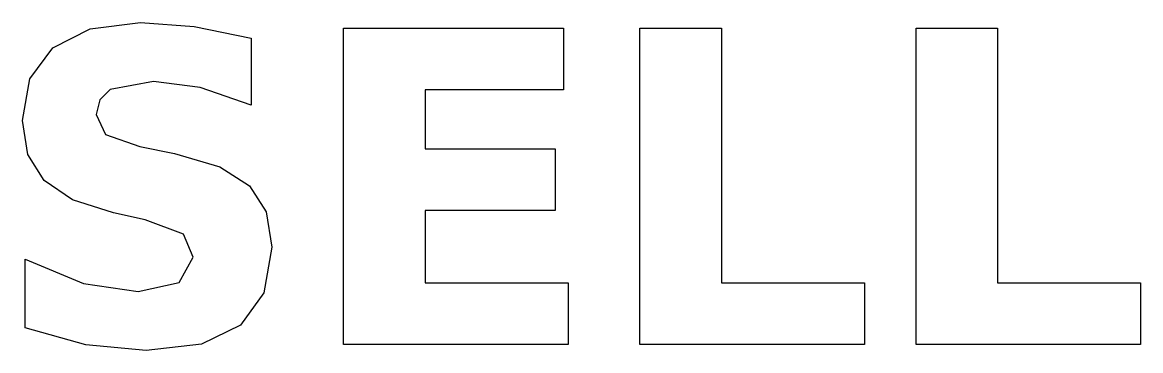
# Model space of a CAD drawing. Extents: x 0 to 29.1, y 0 to 8.5.
import ezdxf

# ---------------------------------------------------------------- set-up
doc = ezdxf.new("R2010")
doc.units = 0
doc.layers.add('Layer_1', color=7, linetype='CONTINUOUS')

msp = doc.modelspace()

# ---------------------------------------------------------------- linework, layer by layer
at = {"layer": 'Layer_1', "color": 7}
for points in [[(5.953125, 8.130427), (5.953125, 6.38858), (4.630208, 6.84609), (3.412023, 7.000438), (2.287543, 6.790972), (2.014692, 6.523623), (1.923742, 6.140535), (2.166276, 5.622375), (3.059245, 5.308205), (3.963238, 5.126284), (5.137326, 4.779038), (5.91454, 4.288451), (6.348622, 3.607703), (6.493316, 2.689916), (6.290745, 1.502043), (5.68303, 0.661444), (4.664659, 0.165354), (3.219097, 0), (1.648134, 0.148816), (0.071658, 0.589788), (0.071658, 2.38125), (1.593012, 1.747351), (3.015148, 1.537885), (4.078993, 1.769392), (4.448307, 2.430836), (4.194748, 3.026156), (3.197049, 3.400975), (2.375738, 3.582896), (1.30638, 3.926022), (0.567752, 4.42626), (0.141938, 5.105626), (0, 5.986187), (0.198437, 7.073448), (0.79375, 7.87685), (1.761133, 8.372969), (3.075781, 8.538323), (4.470356, 8.43359), (5.953125, 8.130427), (5.953125, 8.130427)], [(8.361936, 8.389479), (14.089063, 8.389479), (14.089063, 6.785441), (10.484115, 6.785441), (10.484115, 5.253059), (13.874089, 5.253059), (13.874089, 3.649049), (10.484115, 3.649049), (10.484115, 1.763889), (14.21033, 1.763889), (14.21033, 0.159851), (8.361936, 0.159851), (8.361936, 8.389479), (8.361936, 8.389479)], [(16.07895, 8.389479), (18.201129, 8.389479), (18.201129, 1.763889), (21.927344, 1.763889), (21.927344, 0.159851), (16.07895, 0.159851), (16.07895, 8.389479), (16.07895, 8.389479)], [(23.266797, 8.389479), (25.388975, 8.389479), (25.388975, 1.763889), (29.115192, 1.763889), (29.115192, 0.159851), (23.266797, 0.159851), (23.266797, 8.389479), (23.266797, 8.389479)]]:
    msp.add_lwpolyline(points, dxfattribs=at)

doc.saveas('drawing.dxf')
